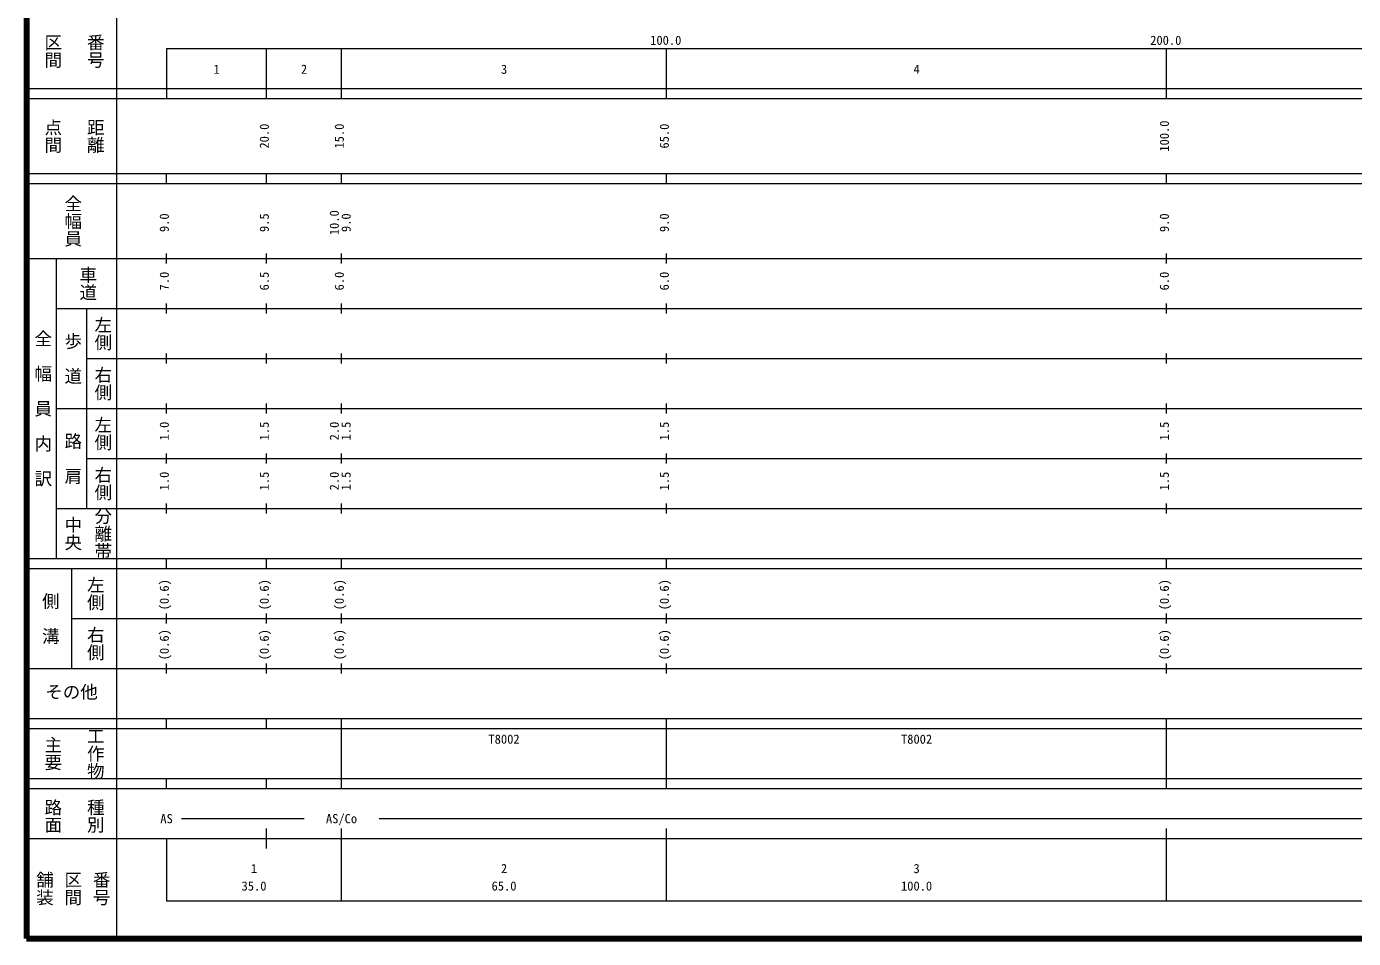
# Model space of a CAD drawing. Units: millimetres on the paper, enlarged 1000 times. Extents: x -136300 to 507753, y -1132897 to 49634.
# Drawn here: x -132247 to 133118, y -310366 to -127957 of the extents above; entities that cross this region are included whole.
import ezdxf
from ezdxf.enums import TextEntityAlignment as Align

# ---------------------------------------------------------------- set-up
doc = ezdxf.new("R2010")
doc.units = ezdxf.units.MM
doc.header["$LTSCALE"] = 1000
doc.layers.add('M-SUV', color=7, linetype='Continuous', lineweight=13)
doc.layers.add('M-TTL', color=2, linetype='Continuous', lineweight=140)
doc.styles.add('@ＭＳ ゴシック', font='')
doc.styles.add('ＭＳ ゴシック', font='')
doc.styles.get('@ＭＳ ゴシック').set_extended_font_data('@MS Gothic')
doc.styles.get('ＭＳ ゴシック').set_extended_font_data('MS Gothic')

msp = doc.modelspace()

# ---------------------------------------------------------------- linework, layer by layer
at = {"layer": 'M-SUV'}
for p, q in [((-114247, 39634), (-114247, -310366)), ((-104247, -132366), (406753, -132366)), ((-104247, -132366), (-104247, -142366)), ((-84247, -142366), (-84247, -132366)), ((-69247, -142366), (-69247, -132366)), ((-4247, -142366), (-4247, -132366)), ((95753, -142366), (95753, -132366)), ((-132247, -140366), (406753, -140366)), ((-132247, -142366), (406753, -142366)), ((-132247, -157366), (406753, -157366)), ((-104247, -159366), (-104247, -157366)), ((-84247, -159366), (-84247, -157366)), ((-69247, -159366), (-69247, -157366)), ((-4247, -159366), (-4247, -157366)), ((95753, -159366), (95753, -157366)), ((-132247, -159366), (406753, -159366)), ((-132247, -174366), (406753, -174366)), ((-126247, -234366), (-126247, -174366)), ((-104247, -175366), (-104247, -173366)), ((-84247, -175366), (-84247, -173366)), ((-69247, -175366), (-69247, -173366)), ((-4247, -175366), (-4247, -173366)), ((95753, -175366), (95753, -173366)), ((-126247, -184366), (406753, -184366)), ((-120247, -184366), (-120247, -224366)), ((-104247, -185366), (-104247, -183366)), ((-84247, -185366), (-84247, -183366)), ((-69247, -185366), (-69247, -183366)), ((-4247, -185366), (-4247, -183366)), ((95753, -185366), (95753, -183366)), ((-104247, -195366), (-104247, -193366)), ((-84247, -195366), (-84247, -193366)), ((-69247, -195366), (-69247, -193366)), ((-4247, -195366), (-4247, -193366)), ((95753, -195366), (95753, -193366)), ((-120247, -194366), (406753, -194366)), ((-104247, -205366), (-104247, -203366)), ((-84247, -205366), (-84247, -203366)), ((-69247, -205366), (-69247, -203366)), ((-4247, -205366), (-4247, -203366)), ((95753, -205366), (95753, -203366)), ((-126247, -204366), (406753, -204366)), ((-120247, -214366), (406753, -214366)), ((-104247, -215366), (-104247, -213366)), ((-84247, -215366), (-84247, -213366)), ((-69247, -215366), (-69247, -213366)), ((-4247, -215366), (-4247, -213366)), ((95753, -215366), (95753, -213366)), ((-126247, -224366), (406753, -224366)), ((-104247, -225366), (-104247, -223366)), ((-84247, -225366), (-84247, -223366)), ((-69247, -225366), (-69247, -223366)), ((-4247, -225366), (-4247, -223366)), ((95753, -225366), (95753, -223366)), ((-132247, -234366), (406753, -234366)), ((-104247, -236366), (-104247, -234366)), ((-84247, -236366), (-84247, -234366)), ((-69247, -236366), (-69247, -234366)), ((-4247, -236366), (-4247, -234366)), ((95753, -236366), (95753, -234366)), ((-132247, -236366), (406753, -236366)), ((-123247, -236366), (-123247, -256366)), ((-123247, -246366), (406753, -246366)), ((-104247, -247366), (-104247, -245366)), ((-84247, -247366), (-84247, -245366)), ((-69247, -247366), (-69247, -245366)), ((-4247, -247366), (-4247, -245366)), ((95753, -247366), (95753, -245366)), ((-132247, -256366), (406753, -256366)), ((-104247, -257366), (-104247, -255366)), ((-84247, -257366), (-84247, -255366)), ((-69247, -257366), (-69247, -255366)), ((-4247, -257366), (-4247, -255366)), ((95753, -257366), (95753, -255366)), ((-132247, -266366), (406753, -266366)), ((-104247, -268366), (-104247, -266366)), ((-84247, -268366), (-84247, -266366)), ((-69247, -268366), (-69247, -266366)), ((-4247, -268366), (-4247, -266366)), ((95753, -268366), (95753, -266366)), ((-132247, -268366), (406753, -268366)), ((-69247, -278366), (-69247, -268366)), ((-4247, -278366), (-4247, -268366)), ((-4247, -278366), (-4247, -268366)), ((95753, -278366), (95753, -268366)), ((95753, -278366), (95753, -268366)), ((-132247, -278366), (406753, -278366)), ((-104247, -280366), (-104247, -278366)), ((-84247, -280366), (-84247, -278366)), ((-69247, -280366), (-69247, -278366)), ((-4247, -280366), (-4247, -278366)), ((95753, -280366), (95753, -278366)), ((-132247, -280366), (406753, -280366)), ((-101247, -286366), (-76747, -286366)), ((-61747, -286366), (281253, -286366)), ((-84247, -292366), (-84247, -288366)), ((-69247, -302866), (-69247, -288366)), ((-4247, -302866), (-4247, -288366)), ((95753, -302866), (95753, -288366)), ((-132247, -290366), (406753, -290366)), ((-104247, -290366), (-104247, -302866)), ((-104247, -302866), (406753, -302866))]:
    msp.add_line(p, q, dxfattribs=at)
at = {"layer": 'M-TTL'}
for p, q in [((-132247, 49634), (-132247, -310366)), ((-132247, -310366), (507753, -310366))]:
    msp.add_line(p, q, dxfattribs=at)

# ---------------------------------------------------------------- texts
at = {"layer": 'M-SUV'}
for s, height, rotation, style, p in [('区間', 2566, 270, '@ＭＳ ゴシック', (-128997, -129366)), ('番号', 2566, 270, '@ＭＳ ゴシック', (-120497, -129366)), ('点間', 2566, 270, '@ＭＳ ゴシック', (-128997, -146366)), ('距離', 2566, 270, '@ＭＳ ゴシック', (-120497, -146366)), ('20.0', 1833, 90, 'ＭＳ ゴシック', (-83247, -152366)), ('15.0', 1833, 90, 'ＭＳ ゴシック', (-68247, -152366)), ('65.0', 1833, 90, 'ＭＳ ゴシック', (-3247, -152366)), ('100.0', 1833, 90, 'ＭＳ ゴシック', (96753, -152991)), ('全幅員', 2566, 270, '@ＭＳ ゴシック', (-124997, -161616)), ('9.0', 1833, 90, 'ＭＳ ゴシック', (-103247, -169067)), ('9.5', 1833, 90, 'ＭＳ ゴシック', (-83247, -169067)), ('10.0', 1833, 90, 'ＭＳ ゴシック', (-69247, -169692)), ('9.0', 1833, 90, 'ＭＳ ゴシック', (-66877, -169067)), ('9.0', 1833, 90, 'ＭＳ ゴシック', (-3247, -169067)), ('9.0', 1833, 90, 'ＭＳ ゴシック', (96753, -169067)), ('車道', 2566, 270, '@ＭＳ ゴシック', (-121997, -175866)), ('7.0', 1833, 90, 'ＭＳ ゴシック', (-103247, -180741)), ('6.5', 1833, 90, 'ＭＳ ゴシック', (-83247, -180741)), ('6.0', 1833, 90, 'ＭＳ ゴシック', (-68247, -180741)), ('6.0', 1833, 90, 'ＭＳ ゴシック', (-3247, -180741)), ('6.0', 1833, 90, 'ＭＳ ゴシック', (96753, -180741)), ('左側', 2566, 270, '@ＭＳ ゴシック', (-118997, -185866)), ('全\u3000幅\u3000員\u3000内\u3000訳', 2566, 270, '@ＭＳ ゴシック', (-130997, -188616)), ('歩\u3000道', 2566, 270, '@ＭＳ ゴシック', (-124997, -189116)), ('右側', 2566, 270, '@ＭＳ ゴシック', (-118997, -195866)), ('左側', 2566, 270, '@ＭＳ ゴシック', (-118997, -205866)), ('路\u3000肩', 2566, 270, '@ＭＳ ゴシック', (-124997, -209116)), ('1.0', 1833, 90, 'ＭＳ ゴシック', (-103247, -210741)), ('1.5', 1833, 90, 'ＭＳ ゴシック', (-83247, -210741)), ('2.0', 1833, 90, 'ＭＳ ゴシック', (-69247, -210741)), ('1.5', 1833, 90, 'ＭＳ ゴシック', (-66877, -210741)), ('1.5', 1833, 90, 'ＭＳ ゴシック', (-3247, -210741)), ('1.5', 1833, 90, 'ＭＳ ゴシック', (96753, -210741)), ('右側', 2566, 270, '@ＭＳ ゴシック', (-118997, -215866)), ('1.0', 1833, 90, 'ＭＳ ゴシック', (-103247, -220741)), ('1.5', 1833, 90, 'ＭＳ ゴシック', (-83247, -220741)), ('2.0', 1833, 90, 'ＭＳ ゴシック', (-69247, -220741)), ('1.5', 1833, 90, 'ＭＳ ゴシック', (-66877, -220741)), ('1.5', 1833, 90, 'ＭＳ ゴシック', (-3247, -220741)), ('1.5', 1833, 90, 'ＭＳ ゴシック', (96753, -220741)), ('分離帯', 2566, 270, '@ＭＳ ゴシック', (-118997, -224116)), ('中央', 2566, 270, '@ＭＳ ゴシック', (-124997, -225866)), ('左側', 2566, 270, '@ＭＳ ゴシック', (-120497, -237866)), ('側\u3000溝', 2566, 270, '@ＭＳ ゴシック', (-129497, -241116)), ('(0.6)', 1833, 90, 'ＭＳ ゴシック', (-103247, -244727)), ('(0.6)', 1833, 90, 'ＭＳ ゴシック', (-83247, -244727)), ('(0.6)', 1833, 90, 'ＭＳ ゴシック', (-68247, -244727)), ('(0.6)', 1833, 90, 'ＭＳ ゴシック', (-3247, -244727)), ('(0.6)', 1833, 90, 'ＭＳ ゴシック', (96753, -244727)), ('右側', 2566, 270, '@ＭＳ ゴシック', (-120497, -247866)), ('(0.6)', 1833, 90, 'ＭＳ ゴシック', (-103247, -254727)), ('(0.6)', 1833, 90, 'ＭＳ ゴシック', (-83247, -254727)), ('(0.6)', 1833, 90, 'ＭＳ ゴシック', (-68247, -254727)), ('(0.6)', 1833, 90, 'ＭＳ ゴシック', (-3247, -254727)), ('(0.6)', 1833, 90, 'ＭＳ ゴシック', (96753, -254727)), ('主要', 2566, 270, '@ＭＳ ゴシック', (-128997, -269866)), ('工作物', 2566, 270, '@ＭＳ ゴシック', (-120497, -268116)), ('路面', 2566, 270, '@ＭＳ ゴシック', (-128997, -282366)), ('種別', 2566, 270, '@ＭＳ ゴシック', (-120497, -282366)), ('舗装', 2566, 270, '@ＭＳ ゴシック', (-130664, -296866)), ('番号', 2566, 270, '@ＭＳ ゴシック', (-119330, -296866)), ('区間', 2566, 270, '@ＭＳ ゴシック', (-124997, -296866))]:
    msp.add_text(s, height=height, rotation=rotation, dxfattribs=dict(at, style=style)).set_placement(p, align=Align.BOTTOM_LEFT)
at = {"layer": 'M-SUV', "style": 'ＭＳ ゴシック'}
for s, height, p in [('100.0', 1833, (-7528, -132171)), ('200.0', 1833, (92472, -132171)), ('1', 1833, (-94872, -137961)), ('2', 1833, (-77372, -137961)), ('3', 1833, (-37372, -137961)), ('4', 1833, (45128, -137961)), ('その他', 2566, (-128497, -263116)), ('T8002', 1833, (-39872, -271961)), ('T8002', 1833, (42628, -271961)), ('AS', 1833, (-105497, -287866)), ('AS/Co', 1833, (-72372, -287866)), ('1', 1833, (-87372, -297843)), ('2', 1833, (-37372, -297843)), ('3', 1833, (45128, -297843)), ('35.0', 1833, (-89247, -301333)), ('65.0', 1833, (-39247, -301333)), ('100.0', 1833, (42628, -301333))]:
    msp.add_text(s, height=height, dxfattribs=at).set_placement(p, align=Align.BOTTOM_LEFT)

doc.saveas('drawing.dxf')
